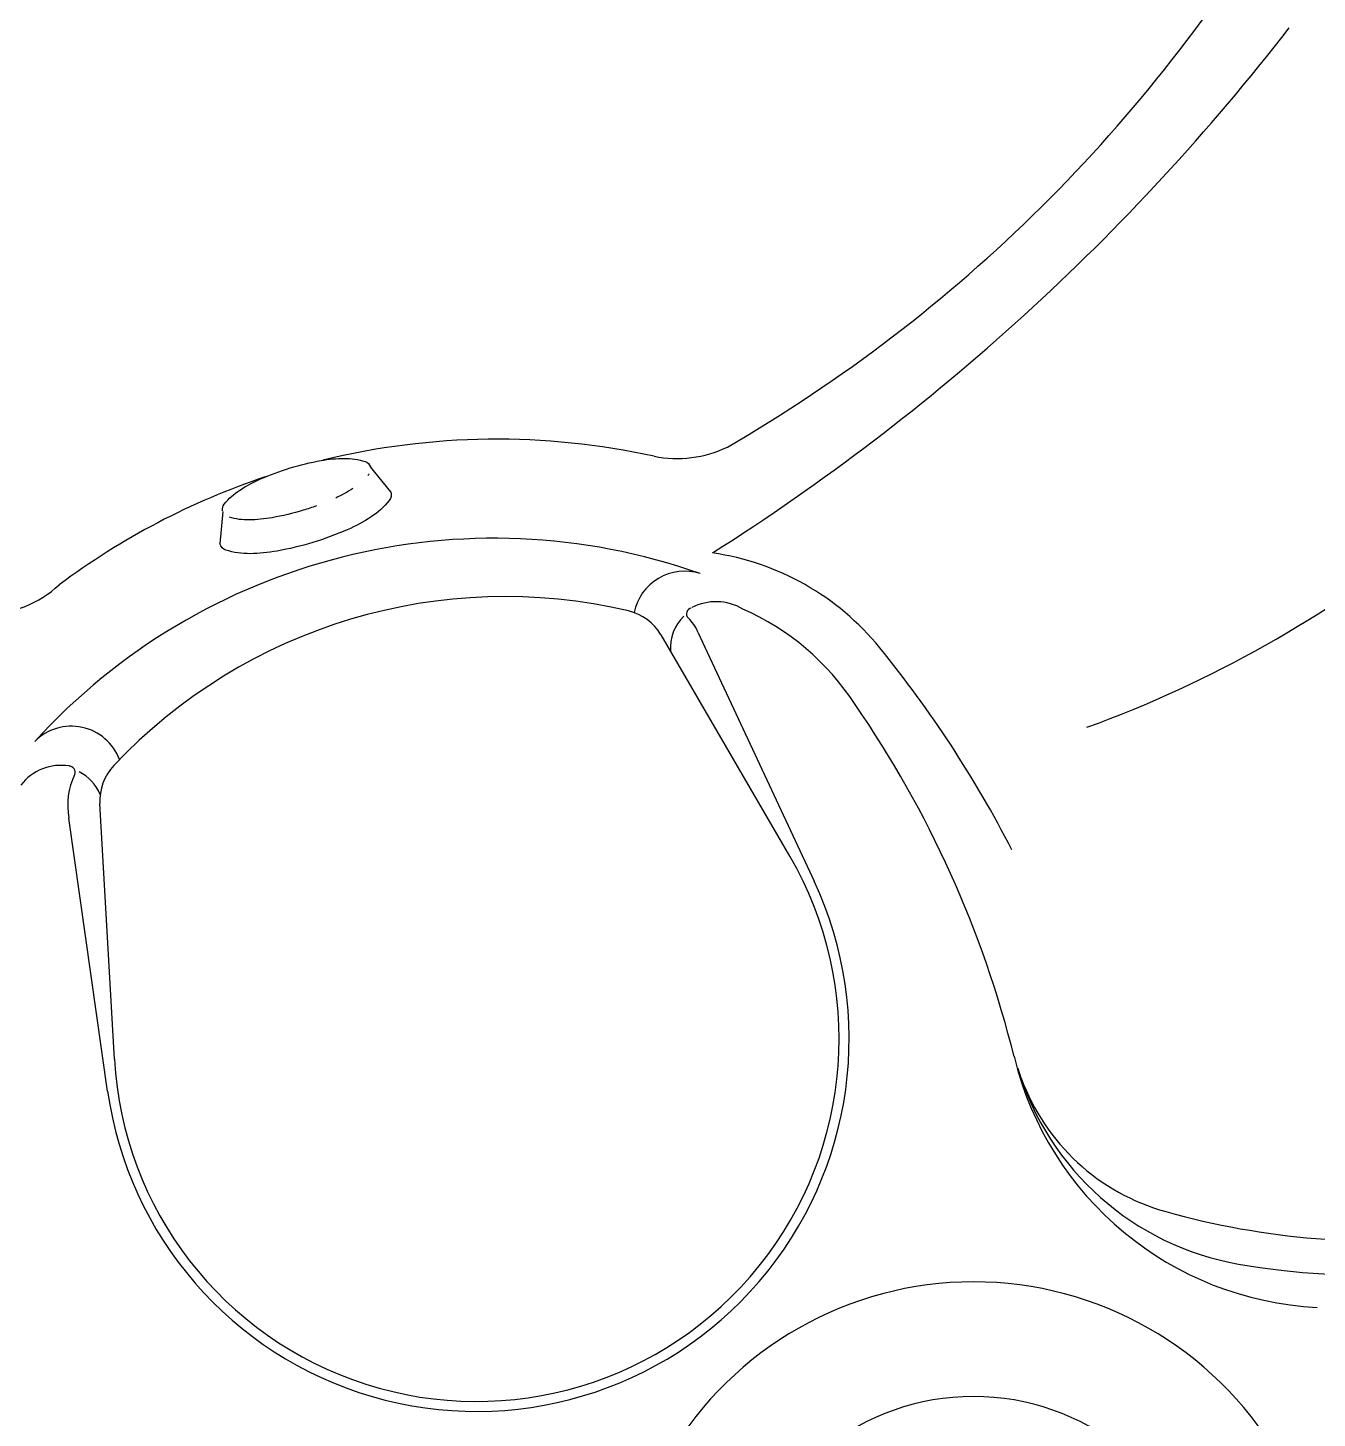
# Model space of a CAD drawing. Extents: x 956 to 1028, y 499 to 635.
# Drawn here: x 983 to 1008.24, y 515.82 to 543.04 of the extents above; entities that cross this region are included whole.
import ezdxf

# ---------------------------------------------------------------- set-up
doc = ezdxf.new("R2010")
doc.units = 0
doc.header["$MEASUREMENT"] = 0
doc.layers.add('1', color=4, linetype='Continuous')

# ---------------------------------------------------------------- blocks, each defined once
blk = doc.blocks.new('2018 HOT SPOT SX')
at = {"layer": '1', "color": 2}
for p, q in [((34.215, 21.729), (33.813, 22.222)), ((30.926, 21.346), (30.866, 20.712)), ((42.026, 14.596), (39.503, 18.929)), ((28.802, 10.624), (28.52, 15.63))]:
    blk.add_line(p, q, dxfattribs=at)
at = {"layer": '1', "linetype": 'Continuous'}
for p, q in [((40.226, 18.983), (42.501, 14.109)), ((28.668, 10), (27.91, 15.34))]:
    blk.add_line(p, q, dxfattribs=at)
at = {"layer": '1', "color": 2}
for points in [[(30.921, 21.363, -0.216002), (30.953, 21.489, -0.081817), (31.259, 21.767, -0.04033), (31.661, 21.984, -0.029604), (32.243, 22.199, -0.029604), (32.847, 22.344, -0.04033), (33.301, 22.387, -0.081817), (33.711, 22.326, -0.245947), (33.813, 22.222, -0.245947)], [(33.813, 22.222, -0.005775), (33.814, 22.219, -0.081817)], [(34.215, 21.729, -0.245947), (34.183, 21.564, -0.081817), (33.828, 21.24, -0.04033), (33.362, 20.99, -0.029604), (32.686, 20.74, -0.029604), (31.986, 20.572, -0.04033), (31.459, 20.521, -0.081817), (30.984, 20.592, -0.245947), (30.866, 20.712, -0.196903)]]:
    blk.add_lwpolyline(points, format="xyb", dxfattribs=at)
at = {"layer": '1', "color": 3}
for points in [[(33.791, 22.086, -0.012327), (33.786, 22.08, -0.007666), (33.761, 22.049, -0.034668)], [(33.469, 21.794, -0.033602), (33.136, 21.611, -0.029604)], [(32.758, 21.457, -0.013206), (32.495, 21.37, -0.029604), (31.891, 21.225, -0.04033), (31.437, 21.181, -0.075759), (31.057, 21.233, -0.245947)]]:
    blk.add_lwpolyline(points, format="xyb", dxfattribs=at)
at = {"layer": '1', "linetype": 'Continuous'}
for centre, radius, start, end in [((25.559, 48.9), 30.391, 300.1035, 329.3321), ((39.849, 39.102), 23.388, 289.9815, 327.6261), ((36.292, 8.457), 14.305, 77.5816, 103.7983), ((39.816, 24.661), 2.277, 258.6759, 295.68), ((36.292, 8.457), 14.305, 108.4991, 126.81), ((36.232, 8.681), 12.141, 70.5908, 137.7596), ((39.771, 15.414), 5.174, 39.1445, 81.7709), ((39.965, 19.174), 1.005, 72.5036, 168.9295), ((26.284, 21.457), 2.112, 269.7955, 312.8827), ((39.465, 18.669), 0.824, 22.4478, 46.1712), ((26.129, 4.31), 22.764, 27.2217, 39.1445), ((27.961, 16.138), 1.005, 20.4675, 135.5117), ((29.299, 15.59), 1.411, 154.7312, 190.0502), ((35.891, 11.023), 7.295, 188.0668, 25.0195), ((45.62, -0.655), 6.919, 30.721, 149.279)]:
    blk.add_arc(centre, radius, start, end, dxfattribs=at)
at = {"layer": '1', "color": 3, "linetype": 'Continuous'}
for centre, radius, start, end in [((16.843, 57.868), 44.203, 302.3744, 322.2677), ((51.759, 12.039), 5.508, 196.7972, 260.0788), ((50.522, 11.712), 4.229, 200.2311, 254.397), ((53.341, 21.203), 14.808, 260.1586, 311.7057), ((53.619, 22.801), 15.742, 254.397, 276.1689), ((45.618, -0.649), 4.669, 13.2862, 166.7138)]:
    blk.add_arc(centre, radius, start, end, dxfattribs=at)
at = {"layer": '1', "color": 2}
for centre, radius, start, end in [((36.452, 9.156), 10.525, 76.7272, 136.7142), ((38.638, 18.426), 1, 30.2141, 76.7272), ((29.518, 15.686), 1, 136.7142, 183.2273), ((35.891, 11.023), 7.1, 183.2273, 30.2141)]:
    blk.add_arc(centre, radius, start, end, dxfattribs=at)
at = {"layer": '1', "color": 2, "linetype": 'Continuous'}
for centre, radius, start, end in [((40.115, 19.345), 0.114, 100.1692, 226.1712), ((40.58, 18.565), 1.016, 59.0994, 117.7651), ((39.097, 14.846), 5.01, 32.9238, 66.4095), ((40.564, 18.675), 0.877, 134.7274, 184.2975), ((25.915, 5.568), 21.127, 13.9871, 34.6135), ((27.761, 15.377), 1, 81.1147, 142.2173), ((27.906, 16.235), 0.129, 343.5475, 86.1674), ((27.698, 15.449), 0.902, 23.444, 62.7534), ((52.671, 12.193), 6.437, 193.583, 267.1261)]:
    blk.add_arc(centre, radius, start, end, dxfattribs=at)

msp = doc.modelspace()

# ---------------------------------------------------------------- block references
at = {"layer": '1'}
msp.add_blockref('2018 HOT SPOT SX', (955.896, 512.227), dxfattribs=at)

doc.saveas('drawing.dxf')
